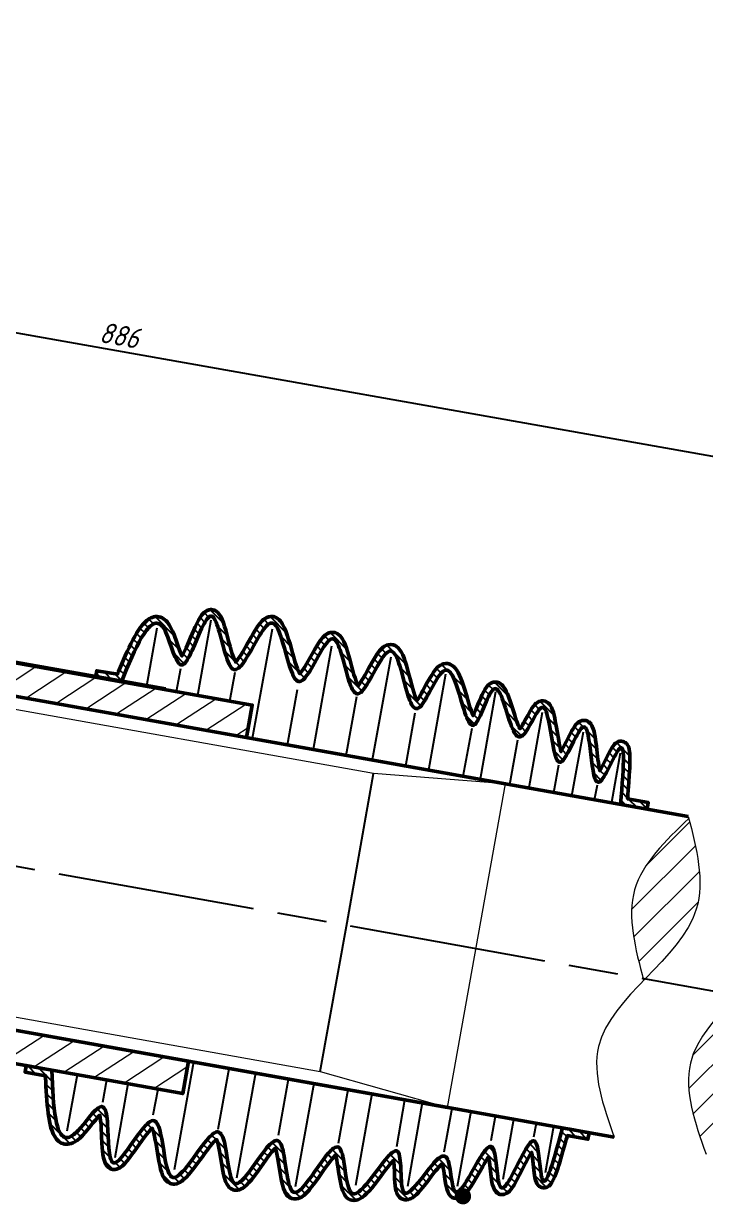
# Model space of a CAD drawing. Header units: millimetres. Extents: x 170 to 1359, y 181 to 1022.
# Drawn here: x 1053.7 to 1136.6, y 735.2 to 878.8 of the extents above; entities that cross this region are included whole.
import ezdxf

# ---------------------------------------------------------------- set-up
doc = ezdxf.new("R2010")
doc.units = ezdxf.units.MM
doc.linetypes.add('ACAD_ISO08W100', pattern=[36, 24, -3, 6, -3])
doc.layers.get('Defpoints').update_dxf_attribs({"lineweight": 35})
for name, color, linetype, lineweight in [('中心线', 1, 'ACAD_ISO08W100', 35), ('剖面线', 6, 'Continuous', 35), ('尺寸', 4, 'Continuous', 25), ('粗实线', 7, 'Continuous', 50), ('细实线', 7, 'Continuous', 20)]:
    doc.layers.add(name, color=color, linetype=linetype, lineweight=lineweight)
doc.layers.add('尺寸标注', color=4, linetype='Continuous')
doc.styles.get("Standard").update_dxf_attribs({"font": 'arial.ttf'})
doc.styles.add('工程字-35', font='gbeitc.shx', dxfattribs={"height": 3.5, "bigfont": 'gbcbig.shx'})
doc.dimstyles.new('ISO-25', dxfattribs={"dimtxt": 2.5, "dimasz": 2.5, "dimexe": 1.25, "dimexo": 0.625, "dimtad": 1, "dimtxsty": 'Standard', "dimcen": 2.5, "dimadec": 0, "dimazin": 0, "dimtfac": 1, "dimtmove": 0, "dimatfit": 3, "dimfxl": 1, "dimarcsym": 0})
pattern_1 = [(33.14541, (-1534.2808, 708.34), (-1.388785, 2.1267054), [])]

# ---------------------------------------------------------------- blocks, each defined once
blk = doc.blocks.new('*D15')
at = {"layer": 'Defpoints', "color": 0, "transparency": 16777216}
for p in [(1215.96, 812.25), (902.89, 803.11), (1204.83, 749.53)]:
    blk.add_point(p, dxfattribs=at)
at = {"layer": '尺寸', "color": 0, "lineweight": -2, "transparency": 16777216}
for p, q in [((903, 803.72), (914.24, 867.06)), ((916.48, 865.39), (1213.5, 812.68)), ((1204.94, 750.15), (1216.18, 813.48))]:
    blk.add_line(p, q, dxfattribs=at)
at = {"layer": '尺寸', "color": 0, "transparency": 16777216}
for points in [[(916.56, 865.8), (916.41, 864.98), (914.02, 865.82)], [(1213.57, 813.09), (1213.43, 812.27), (1215.96, 812.25)]]:
    blk.add_solid(points, dxfattribs=at)
at = {"layer": '尺寸', "color": 0, "lineweight": 20, "transparency": 16777216, "insert": (1065.32, 840.88), "char_height": 2.5, "attachment_point": 5, "rotation": 349.9377}
blk.add_mtext('{\\Fgbeitc,gbcbig|c134;886}', dxfattribs=at)
blk = doc.blocks.new('*D20')
at = {"layer": 'Defpoints', "color": 0, "transparency": 16777216}
for p in [(1244.78, 973.48), (280.07, 859.57), (1244.78, 748.52)]:
    blk.add_point(p, dxfattribs=at)
at = {"layer": '尺寸标注', "color": 0, "lineweight": -2, "transparency": 16777216}
for p, q in [((280.07, 860.19), (280.07, 974.73)), ((1244.78, 749.15), (1244.78, 974.73)), ((282.57, 973.48), (1242.28, 973.48))]:
    blk.add_line(p, q, dxfattribs=at)
at = {"layer": '尺寸标注', "color": 0, "transparency": 16777216}
for points in [[(282.57, 973.9), (282.57, 973.06), (280.07, 973.48)], [(1242.28, 973.9), (1242.28, 973.06), (1244.78, 973.48)]]:
    blk.add_solid(points, dxfattribs=at)
at = {"layer": '尺寸标注', "color": 0, "lineweight": 20, "transparency": 16777216, "insert": (762.42, 975.86), "char_height": 3.5, "attachment_point": 5, "style": '工程字-35'}
blk.add_mtext('2105', dxfattribs=at)

msp = doc.modelspace()

# ---------------------------------------------------------------- hatches: boundary and pattern name
at = {"layer": '剖面线', "lineweight": 20}
h = msp.add_hatch(dxfattribs=at)
h.set_pattern_fill('ANSI31', color=256, scale=0.8, angle=-11.85459)
h.set_pattern_definition(pattern_1)
h.paths.add_polyline_path([(1062.425, 799.291), (1062.424, 799.286), (1064.794, 798.862), (1081.469, 795.881), (1080.767, 791.949), (1036.108, 799.944), (1036.107, 799.945), (1039.159, 799.398), (1039.16, 799.396), (1036.109, 799.942), (1036.108, 799.944), (1039.159, 799.398), (1039.159, 799.398), (1035.574, 800.041), (1009.892, 804.638), (1001.793, 804.459), (990.198, 806.538), (990.324, 806.768), (991.099, 807.969), (991.541, 808.568), (992, 809.161), (992.979, 810.361), (994.005, 811.541)])
h = msp.add_hatch(dxfattribs=at)
h.set_pattern_fill('ANSI31', color=256, scale=0.8)
h.set_pattern_definition([(45, (-166.4656, 281.594), (-1.796051, 1.796051), [])])
edge = h.paths.add_edge_path()
edge.add_spline(control_points=[(1129.211, 762.562), (1131.813, 765.25), (1137.364, 770.79), (1135.532, 778.256), (1134.548, 782.112)], knot_values=[0.2328553, 0.2328553, 0.2328553, 0.2328553, 10.6725688, 21.7601619, 21.7601619, 21.7601619, 21.7601619], degree=3, periodic=0)
edge.add_spline(control_points=[(1134.548, 782.112), (1131.721, 779.396), (1126.068, 773.966), (1128.006, 766.393), (1129.006, 762.598)], knot_values=[0, 0, 0, 0, 10.8945869, 21.7887245, 21.7887245, 21.7887245, 21.7887245], degree=3, periodic=0)
edge.add_line((1129.006, 762.598), (1129.211, 762.562))
edge = h.paths.add_edge_path()
edge.add_spline(control_points=[(1140.412, 760.551), (1137.895, 757.95), (1132.749, 752.465), (1135.29, 745.15), (1136.631, 741.302)], knot_values=[21.744142, 21.744142, 21.744142, 21.744142, 31.8438834, 43.0405248, 43.0405248, 43.0405248, 43.0405248], degree=3, periodic=0)
edge.add_line((1136.631, 741.302), (1136.667, 741.296))
edge.add_spline(control_points=[(1136.667, 741.296), (1139.489, 744.434), (1144.664, 750.202), (1141.884, 757.286), (1140.592, 760.519)], knot_values=[0.1512784, 0.1512784, 0.1512784, 0.1512784, 11.7012066, 21.3765073, 21.3765073, 21.3765073, 21.3765073], degree=3, periodic=0)
edge.add_line((1140.592, 760.519), (1140.412, 760.551))
h = msp.add_hatch(dxfattribs=at)
h.set_pattern_fill('ANSI31', color=256, scale=0.8, angle=-11.85459)
h.set_pattern_definition(pattern_1)
h.paths.add_polyline_path([(1053.975, 752.041), (1053.976, 752.046), (1056.346, 751.622), (1073.021, 748.639), (1073.726, 752.571), (1029.063, 760.549), (1029.062, 760.548), (1032.114, 760.004), (1032.116, 760.005), (1029.064, 760.55), (1029.063, 760.549), (1032.114, 760.004), (1032.114, 760.004), (1028.528, 760.643), (1002.845, 765.232), (995.31, 768.206), (983.713, 770.274), (983.751, 770.015), (984.062, 768.62), (984.27, 767.905), (984.495, 767.19), (984.997, 765.724), (985.55, 764.262)])

# ---------------------------------------------------------------- linework, layer by layer
at = {"layer": '中心线', "lineweight": 25}
msp.add_lwpolyline([(1223.353, 745.663), (937.598, 796.957)], dxfattribs=at)
at = {"layer": '剖面线', "lineweight": 25}
for points in [[(1076.323, 807.514), (1077.958, 805.872)], [(1068.284, 805.858), (1068.858, 805.299)], [(1068.878, 806.363), (1069.451, 805.769)], [(1069.663, 806.657), (1072.011, 804.281)], [(1074.751, 805.862), (1075.342, 805.268)], [(1075.118, 806.558), (1075.71, 805.964)], [(1075.608, 807.15), (1076.164, 806.591)], [(1082.892, 806.332), (1083.449, 805.755)], [(1083.625, 806.661), (1085.642, 804.635)], [(1067.392, 804.605), (1067.966, 804.029)], [(1067.812, 805.267), (1068.386, 804.69)], [(1074.4, 805.13), (1075.009, 804.519)], [(1077.243, 805.507), (1078.425, 804.337)], [(1081.493, 804.487), (1082.067, 803.893)], [(1081.896, 805.149), (1082.487, 804.572)], [(1082.35, 805.775), (1082.924, 805.216)], [(1090.924, 804.728), (1092.976, 802.666)], [(1066.622, 803.213), (1067.231, 802.619)], [(1066.99, 803.926), (1067.581, 803.332)], [(1071.295, 803.934), (1072.6, 802.607)], [(1073.752, 803.615), (1074.361, 803.004)], [(1074.068, 804.364), (1074.694, 803.753)], [(1077.675, 803.99), (1078.823, 802.854)], [(1080.706, 803.112), (1081.297, 802.518)], [(1081.091, 803.791), (1081.682, 803.214)], [(1084.927, 804.27), (1086.127, 803.065)], [(1089.317, 803.11), (1089.891, 802.516)], [(1089.737, 803.754), (1090.311, 803.178)], [(1090.243, 804.328), (1090.8, 803.769)], [(1097.823, 803.196), (1100.189, 800.82)], [(1065.939, 801.732), (1066.548, 801.138)], [(1066.272, 802.481), (1066.881, 801.87)], [(1071.884, 802.26), (1073.206, 800.932)], [(1073.069, 802.135), (1073.66, 801.541)], [(1073.419, 802.866), (1074.028, 802.255)], [(1078.09, 802.507), (1079.412, 801.18)], [(1079.901, 801.754), (1080.475, 801.177)], [(1080.321, 802.415), (1080.895, 801.839)], [(1085.394, 802.718), (1086.559, 801.547)], [(1088.53, 801.735), (1089.121, 801.141)], [(1088.915, 802.431), (1089.506, 801.837)], [(1092.244, 802.319), (1093.409, 801.149)], [(1096.706, 802.17), (1097.28, 801.594)], [(1097.178, 802.762), (1097.752, 802.185)], [(1057.987, 800.094), (1057.98, 800.088)], [(1065.291, 800.235), (1065.917, 799.623)], [(1065.624, 800.984), (1066.232, 800.372)], [(1078.696, 800.815), (1079.288, 800.221)], [(1085.827, 801.2), (1087.166, 799.873)], [(1087.742, 800.377), (1088.316, 799.783)], [(1088.145, 801.038), (1088.718, 800.462)], [(1092.659, 800.819), (1093.807, 799.666)], [(1095.498, 800.133), (1096.09, 799.539)], [(1095.883, 800.83), (1096.475, 800.236)], [(1096.268, 801.509), (1096.86, 800.932)], [(1099.456, 800.473), (1100.604, 799.32)], [(1103.883, 800.359), (1104.44, 799.782)], [(1104.477, 800.828), (1105.155, 800.147)], [(1105.505, 800.878), (1106.462, 799.917)], [(1061.036, 799.547), (1061.031, 799.542)], [(1062.501, 799.788), (1063.127, 799.159)], [(1063.46, 799.925), (1064.434, 798.929)], [(1064.085, 799), (1064.083, 798.997)], [(1064.767, 799.696), (1065.601, 798.857)], [(1086.45, 799.508), (1087.181, 798.775)], [(1087.288, 799.75), (1087.844, 799.174)], [(1093.074, 799.337), (1094.813, 797.59)], [(1094.711, 798.775), (1095.285, 798.181)], [(1095.113, 799.437), (1095.687, 798.86)], [(1099.871, 798.991), (1101.002, 797.838)], [(1102.991, 799.088), (1103.583, 798.494)], [(1103.411, 799.75), (1103.985, 799.173)], [(1105.747, 799.553), (1107.19, 798.103)], [(1110.904, 798.687), (1112.609, 796.993)], [(1067.134, 798.453), (1067.134, 798.452)], [(1100.269, 797.508), (1101.973, 795.796)], [(1102.221, 797.696), (1102.813, 797.102)], [(1102.606, 798.392), (1103.198, 797.798)], [(1106.475, 797.756), (1107.675, 796.55)], [(1109.717, 797.731), (1110.308, 797.137)], [(1110.171, 798.358), (1110.745, 797.781)], [(1054.516, 796.638), (1054.51, 796.633)], [(1101.836, 796.999), (1102.428, 796.423)], [(1106.942, 796.203), (1108.177, 794.946)], [(1109.034, 796.269), (1109.643, 795.657)], [(1109.349, 797.017), (1109.958, 796.406)], [(1111.893, 796.628), (1113.146, 795.37)], [(1115.814, 795.94), (1116.37, 795.363)], [(1116.442, 796.374), (1118.181, 794.627)], [(1107.461, 794.599), (1108.522, 793.533)], [(1108.368, 794.754), (1108.959, 794.16)], [(1108.718, 795.502), (1109.31, 794.891)], [(1112.413, 795.023), (1113.682, 793.748)], [(1114.957, 794.617), (1115.548, 794.023)], [(1115.359, 795.313), (1115.933, 794.719)], [(1072.824, 793.368), (1072.823, 793.368)], [(1112.967, 793.384), (1114.236, 792.108)], [(1114.169, 793.259), (1114.743, 792.665)], [(1114.572, 793.921), (1115.163, 793.344)], [(1117.431, 794.298), (1118.457, 793.284)], [(1117.69, 792.955), (1118.664, 791.977)], [(1120.636, 793.245), (1121.21, 792.668)], [(1121.143, 793.819), (1121.717, 793.242)], [(1121.997, 794.026), (1122.885, 793.153)], [(1078.941, 792.276), (1078.939, 792.274)], [(1117.913, 791.665), (1118.922, 790.651)], [(1119.849, 791.869), (1120.457, 791.276)], [(1120.234, 792.583), (1120.808, 791.989)], [(1122.152, 792.788), (1123.195, 791.74)], [(1118.172, 790.322), (1119.268, 789.204)], [(1119.131, 790.442), (1119.705, 789.848)], [(1119.499, 791.156), (1120.09, 790.544)], [(1122.445, 791.428), (1123.367, 790.502)], [(1122.599, 790.19), (1123.521, 789.282)], [(1124.847, 790.081), (1125.439, 789.487)], [(1125.25, 790.777), (1125.824, 790.183)], [(1125.757, 791.334), (1127.392, 789.691)], [(1122.753, 788.97), (1123.692, 788.009)], [(1124.13, 788.653), (1124.721, 788.059)], [(1124.497, 789.367), (1125.089, 788.773)], [(1126.589, 789.414), (1127.389, 788.628)], [(1122.942, 787.679), (1123.881, 786.736)], [(1123.745, 787.956), (1124.336, 787.362)], [(1126.515, 787.34), (1127.263, 786.589)], [(1126.569, 788.351), (1127.335, 787.6)], [(1126.443, 786.329), (1127.191, 785.578)], [(1126.282, 784.343), (1126.89, 783.714)], [(1126.371, 785.336), (1127.101, 784.585)], [(1127.223, 784.462), (1128.215, 783.484)], [(1128.53, 784.233), (1129.469, 783.29)], [(1056.546, 755.648), (1056.539, 755.641)], [(1059.596, 755.101), (1059.591, 755.096)], [(1062.645, 754.554), (1062.642, 754.551)], [(1065.694, 754.007), (1065.693, 754.006)], [(1054.168, 752.01), (1055.159, 751.015)], [(1055.475, 751.781), (1057.162, 750.086)], [(1056.138, 751.659), (1056.137, 751.657)], [(1056.781, 751.534), (1057.112, 751.202)], [(1059.186, 751.11), (1059.186, 751.11)], [(1062.237, 750.565), (1062.235, 750.563)], [(1056.377, 749.792), (1057.212, 748.953)], [(1056.426, 748.659), (1057.296, 747.785)], [(1056.511, 747.491), (1057.415, 746.6)], [(1056.648, 746.287), (1057.622, 745.309)], [(1061.562, 745.667), (1062.119, 745.09)], [(1062.051, 746.241), (1062.625, 745.682)], [(1062.593, 746.78), (1063.81, 745.557)], [(1056.872, 744.98), (1059.306, 742.534)], [(1060.583, 744.483), (1061.14, 743.924)], [(1061.073, 745.075), (1061.647, 744.498)], [(1063.043, 745.262), (1063.912, 744.389)], [(1063.11, 744.094), (1063.962, 743.256)], [(1068.183, 744.414), (1068.757, 743.838)], [(1068.707, 744.971), (1069.264, 744.394)], [(1069.333, 744.325), (1070.446, 743.207)], [(1069.405, 745.353), (1070.066, 744.689)], [(1119.866, 744.335), (1120.857, 743.357)], [(1121.173, 744.106), (1122.164, 743.11)], [(1059.465, 743.457), (1060.039, 742.863)], [(1060.059, 743.927), (1060.633, 743.368)], [(1063.177, 742.961), (1064.029, 742.105)], [(1067.256, 743.179), (1067.83, 742.602)], [(1067.711, 743.805), (1068.285, 743.229)], [(1069.696, 742.894), (1070.67, 741.916)], [(1075.989, 743.037), (1076.563, 742.478)], [(1076.531, 743.594), (1077.087, 743.035)], [(1077.174, 742.948), (1078.252, 741.847)], [(1077.211, 743.976), (1077.89, 743.295)], [(1083.885, 742.689), (1085.293, 741.274)], [(1118.852, 743.187), (1119.513, 742.54)], [(1119.081, 744.04), (1119.742, 743.394)], [(1063.244, 741.811), (1064.201, 740.85)], [(1065.91, 741.299), (1066.467, 740.723)], [(1066.365, 741.926), (1066.939, 741.349)], [(1066.819, 742.552), (1067.376, 741.976)], [(1069.902, 741.604), (1070.876, 740.626)], [(1074.591, 741.21), (1075.165, 740.634)], [(1075.045, 741.837), (1075.619, 741.26)], [(1075.517, 742.446), (1076.091, 741.869)], [(1077.502, 741.535), (1078.459, 740.557)], [(1082.854, 741.558), (1083.428, 740.982)], [(1083.326, 742.15), (1083.9, 741.591)], [(1090.645, 741.297), (1091.201, 740.72)], [(1091.169, 741.836), (1092.595, 740.421)], [(1098.227, 741.245), (1099.497, 739.953)], [(1098.873, 741.662), (1099.343, 741.208)], [(1109.697, 741.603), (1111.124, 740.154)], [(1110.222, 742.143), (1110.917, 741.444)], [(1114.351, 741.227), (1114.942, 740.633)], [(1114.753, 741.923), (1115.327, 741.33)], [(1115.19, 742.55), (1116.251, 741.484)], [(1118.378, 741.515), (1119.021, 740.868)], [(1118.624, 742.351), (1119.267, 741.704)], [(1063.468, 740.503), (1064.564, 739.402)], [(1064.827, 740.221), (1065.418, 739.644)], [(1065.421, 740.708), (1065.977, 740.149)], [(1070.126, 740.296), (1071.239, 739.178)], [(1073.681, 739.975), (1074.255, 739.398)], [(1074.136, 740.584), (1074.71, 740.007)], [(1077.709, 740.245), (1078.683, 739.266)], [(1081.944, 740.305), (1082.518, 739.729)], [(1082.399, 740.932), (1082.973, 740.373)], [(1084.526, 740.944), (1085.5, 739.983)], [(1089.718, 740.061), (1090.292, 739.485)], [(1090.173, 740.688), (1090.729, 740.111)], [(1091.827, 740.092), (1092.784, 739.148)], [(1097.231, 740.08), (1097.805, 739.503)], [(1097.703, 740.671), (1098.277, 740.112)], [(1103.559, 740.205), (1104.115, 739.646)], [(1104.1, 740.744), (1105.544, 739.294)], [(1104.903, 741.004), (1105.111, 740.794)], [(1108.858, 740.281), (1109.432, 739.704)], [(1109.26, 740.959), (1109.834, 740.366)], [(1110.356, 739.859), (1111.26, 738.933)], [(1113.616, 739.817), (1114.207, 739.223)], [(1113.983, 740.531), (1114.574, 739.937)], [(1115.484, 741.172), (1116.405, 740.246)], [(1115.638, 739.952), (1116.56, 739.026)], [(1117.886, 739.86), (1118.512, 739.213)], [(1118.132, 740.678), (1118.776, 740.032)], [(1070.524, 738.831), (1071.689, 737.643)], [(1071.987, 738.427), (1072.613, 737.798)], [(1072.668, 738.826), (1073.242, 738.25)], [(1073.192, 739.383), (1073.766, 738.807)], [(1077.932, 738.937), (1079.915, 736.945)], [(1080.563, 738.46), (1081.137, 737.884)], [(1081.053, 739.052), (1081.609, 738.476)], [(1081.507, 739.679), (1082.081, 739.102)], [(1084.749, 739.654), (1085.706, 738.693)], [(1084.956, 738.364), (1086.051, 737.263)], [(1088.826, 738.808), (1089.4, 738.232)], [(1089.264, 739.435), (1089.838, 738.858)], [(1092.016, 738.836), (1093.008, 737.84)], [(1096.304, 738.844), (1096.878, 738.268)], [(1096.759, 739.471), (1097.333, 738.894)], [(1098.712, 739.658), (1099.564, 738.819)], [(1098.761, 738.525), (1099.631, 737.669)], [(1102.108, 738.413), (1102.682, 737.836)], [(1102.58, 739.022), (1103.154, 738.445)], [(1103.052, 739.631), (1103.626, 739.054)], [(1104.776, 738.965), (1105.733, 738.004)], [(1108.07, 738.905), (1108.644, 738.329)], [(1108.455, 739.602), (1109.047, 739.008)], [(1110.493, 738.621), (1111.502, 737.625)], [(1112.88, 738.389), (1113.472, 737.813)], [(1113.248, 739.103), (1113.839, 738.509)], [(1115.792, 738.714), (1117.253, 737.229)], [(1117.255, 738.31), (1117.847, 737.733)], [(1117.606, 739.058), (1118.214, 738.447)], [(1080.022, 737.921), (1080.596, 737.345)], [(1085.336, 736.916), (1086.397, 735.85)], [(1087.376, 737.016), (1087.95, 736.44)], [(1087.9, 737.573), (1088.456, 736.996)], [(1088.372, 738.182), (1088.946, 737.605)], [(1092.257, 737.511), (1094.084, 735.676)], [(1094.836, 737.069), (1095.41, 736.51)], [(1095.36, 737.643), (1095.917, 737.067)], [(1095.832, 738.235), (1096.406, 737.659)], [(1098.863, 737.357), (1100.464, 735.75)], [(1101.147, 737.23), (1101.703, 736.653)], [(1101.636, 737.804), (1102.21, 737.245)], [(1104.982, 737.692), (1106.722, 735.945)], [(1107.248, 737.565), (1107.822, 736.988)], [(1107.668, 738.226), (1108.242, 737.65)], [(1110.769, 737.278), (1111.69, 736.352)], [(1111.954, 737.171), (1112.528, 736.594)], [(1112.478, 737.728), (1113.052, 737.151)], [(1086.695, 736.617), (1087.321, 735.988)], [(1094.26, 736.583), (1094.834, 736.006)], [(1100.588, 736.708), (1101.162, 736.132)]]:
    msp.add_lwpolyline(points, dxfattribs=at)
at = {"layer": '尺寸', "lineweight": 25}
for points in [[(1076.442, 806.241), (1074.801, 797.076)], [(1069.869, 805.245), (1068.615, 798.188)], [(1083.883, 805.127), (1081.466, 791.832)], [(1091.112, 803.071), (1088.871, 790.509)], [(1098.308, 801.713), (1096.05, 789.22)], [(1072.275, 797.535), (1072.786, 800.34)], [(1079.447, 801.145), (1080.003, 800.586)], [(1078.739, 796.388), (1079.392, 799.907)], [(1104.962, 799.659), (1102.915, 788.002)], [(1085.752, 791.056), (1086.969, 797.799)], [(1111.058, 797.502), (1109.17, 786.873)], [(1092.896, 789.785), (1094.184, 796.946)], [(1100.127, 788.497), (1101.274, 794.961)], [(1116.735, 794.979), (1115.094, 785.814)], [(1107.131, 787.243), (1108.19, 793.098)], [(1112.794, 786.237), (1113.765, 791.674)], [(1120.339, 784.879), (1121.733, 792.65)], [(1126.207, 790.043), (1125.13, 784.031)], [(1126.837, 791.331), (1127.081, 791.087)], [(1118.126, 785.284), (1118.743, 788.647)], [(1089.743, 751.339), (1092.99, 769.46), (1096.22, 787.564)], [(1123.092, 784.384), (1123.427, 786.197)], [(1053.835, 751.262), (1053.852, 751.261)], [(1074.319, 752.471), (1071.954, 739.351)], [(1077.334, 744.29), (1078.675, 751.695)], [(1060.162, 750.934), (1058.926, 744.086)], [(1063.292, 747.58), (1063.786, 750.298)], [(1066.347, 749.839), (1064.741, 740.814)], [(1081.846, 751.13), (1079.57, 738.358)], [(1084.654, 743.594), (1085.871, 750.406)], [(1088.955, 749.859), (1086.696, 737.296)], [(1069.424, 746.05), (1070.006, 749.186)], [(1091.972, 742.619), (1093.12, 749.118)], [(1095.995, 748.606), (1094.035, 737.455)], [(1099.031, 742.22), (1100.037, 747.882)], [(1102.145, 747.512), (1100.328, 737.319)], [(1104.817, 741.562), (1105.77, 746.859)], [(1108.035, 746.453), (1106.394, 737.323)], [(1110.502, 742.944), (1111.049, 745.906)], [(1111.974, 738.234), (1113.279, 745.518)], [(1115.715, 743.386), (1116.015, 745.023)], [(1118.106, 744.653), (1117.1, 738.99)], [(1057.617, 743.13), (1057.947, 742.816)], [(1092.023, 742.061), (1092.128, 741.956)], [(1106.776, 736.956), (1107.35, 736.397)]]:
    msp.add_lwpolyline(points, dxfattribs=at)
at = {"layer": '尺寸', "lineweight": 0, "transparency": 33554559}
for points in [[(1106.585, 737.026), (1106.375, 736.87), (1107.088, 736.153)], [(1107.088, 736.153), (1106.829, 737.13), (1106.585, 737.026)], [(1107.09, 737.147), (1107.088, 736.153), (1106.829, 737.13)], [(1107.352, 737.111), (1107.09, 737.147), (1107.088, 736.153)], [(1107.088, 736.153), (1107.596, 737.006), (1107.352, 737.111)], [(1107.804, 736.849), (1107.088, 736.153), (1107.596, 737.006)], [(1106.113, 736.417), (1106.077, 736.173), (1107.088, 736.153)], [(1106.077, 736.173), (1107.088, 736.153), (1106.112, 735.911)], [(1107.088, 736.153), (1106.112, 735.911), (1106.216, 735.667)], [(1107.088, 736.153), (1106.218, 736.661), (1106.113, 736.417)], [(1106.216, 735.667), (1106.372, 735.458), (1107.088, 736.153)], [(1106.375, 736.87), (1107.088, 736.153), (1106.218, 736.661)], [(1106.372, 735.458), (1107.088, 736.153), (1106.563, 735.3)], [(1107.088, 736.153), (1106.563, 735.3), (1106.807, 735.195)], [(1106.807, 735.195), (1107.069, 735.16), (1107.088, 736.153)], [(1107.069, 735.16), (1107.088, 736.153), (1107.33, 735.177)], [(1107.961, 736.639), (1107.804, 736.849), (1107.088, 736.153)], [(1107.088, 736.153), (1108.047, 736.395), (1107.961, 736.639)], [(1108.082, 736.134), (1107.088, 736.153), (1108.047, 736.395)], [(1107.088, 736.153), (1107.33, 735.177), (1107.574, 735.281)], [(1107.574, 735.281), (1107.784, 735.437), (1107.088, 736.153)], [(1107.784, 735.437), (1107.088, 736.153), (1107.941, 735.646)], [(1107.088, 736.153), (1107.941, 735.646), (1108.046, 735.89)], [(1108.046, 735.89), (1108.082, 736.134), (1107.088, 736.153)]]:
    msp.add_solid(points, dxfattribs=at)
at = {"layer": '粗实线', "lineweight": 50}
for points in [[(1070.927, 797.883), (983.829, 813.334)], [(1081.457, 795.894), (1080.751, 791.952), (1081.457, 795.894), (983.829, 813.334)], [(1129.469, 783.255), (1129.61, 784.039), (1127.101, 784.498), (1127.119, 784.759), (1127.137, 785.02), (1127.173, 785.508), (1127.262, 786.484), (1127.317, 787.391), (1127.353, 787.826), (1127.371, 788.245), (1127.389, 788.646), (1127.39, 789.012), (1127.391, 789.36), (1127.392, 789.691), (1127.375, 789.988), (1127.358, 790.249), (1127.306, 790.511), (1127.237, 790.772), (1127.185, 790.912), (1127.098, 791.052), (1126.977, 791.209), (1126.907, 791.279), (1126.803, 791.366), (1126.663, 791.436), (1126.524, 791.471), (1126.385, 791.506), (1126.245, 791.507), (1126.106, 791.49), (1125.984, 791.455), (1125.792, 791.351), (1125.652, 791.247), (1125.53, 791.142), (1125.355, 790.916), (1125.18, 790.69), (1125.04, 790.411), (1124.882, 790.133), (1124.707, 789.819), (1124.375, 789.158), (1124.042, 788.496), (1123.885, 788.183), (1123.727, 787.904), (1123.658, 788.218), (1123.606, 788.549), (1123.555, 788.915), (1123.504, 789.299), (1123.315, 790.903), (1123.213, 791.688), (1123.161, 792.036), (1123.092, 792.385), (1123.023, 792.699), (1122.936, 792.996), (1122.815, 793.292), (1122.746, 793.432), (1122.659, 793.572), (1122.555, 793.711), (1122.381, 793.851), (1122.294, 793.921), (1122.172, 793.974), (1122.032, 794.026), (1121.893, 794.044), (1121.736, 794.044), (1121.597, 794.027), (1121.474, 793.992), (1121.37, 793.958), (1121.195, 793.854), (1121.056, 793.749), (1120.829, 793.523), (1120.654, 793.28), (1120.479, 793.001), (1120.304, 792.723), (1119.971, 792.096), (1119.639, 791.434), (1119.323, 790.807), (1119.166, 790.511), (1119.008, 790.233), (1118.939, 790.529), (1118.87, 790.861), (1118.801, 791.209), (1118.733, 791.593), (1118.475, 793.18), (1118.319, 793.947), (1118.25, 794.313), (1118.164, 794.662), (1118.078, 794.994), (1117.974, 795.29), (1117.87, 795.587), (1117.714, 795.866), (1117.609, 796.006), (1117.47, 796.128), (1117.296, 796.268), (1117.087, 796.373), (1116.826, 796.426), (1116.686, 796.426), (1116.547, 796.391), (1116.32, 796.322), (1116.146, 796.218), (1115.988, 796.114), (1115.866, 795.992), (1115.674, 795.766), (1115.482, 795.505), (1115.307, 795.226), (1114.974, 794.634), (1114.624, 794.025), (1114.467, 793.729), (1114.309, 793.451), (1114.152, 793.207), (1114.012, 793.015), (1113.908, 793.225), (1113.786, 793.469), (1113.682, 793.766), (1113.561, 794.08), (1113.336, 794.777), (1113.094, 795.51), (1112.869, 796.243), (1112.626, 796.94), (1112.487, 797.272), (1112.349, 797.569), (1112.21, 797.848), (1112.036, 798.127), (1111.932, 798.249), (1111.81, 798.372), (1111.653, 798.494), (1111.479, 798.599), (1111.253, 798.669), (1111.009, 798.705), (1110.765, 798.67), (1110.538, 798.601), (1110.346, 798.479), (1110.171, 798.358), (1110.049, 798.219), (1109.944, 798.079), (1109.752, 797.783), (1109.577, 797.47), (1109.402, 797.122), (1109.244, 796.756), (1108.911, 795.99), (1108.596, 795.259), (1108.456, 794.928), (1108.315, 794.632), (1108.194, 794.928), (1108.073, 795.277), (1107.934, 795.661), (1107.813, 796.08), (1107.554, 796.969), (1107.277, 797.859), (1106.982, 798.731), (1106.826, 799.132), (1106.67, 799.516), (1106.497, 799.882), (1106.288, 800.197), (1106.045, 800.511), (1105.888, 800.651), (1105.714, 800.773), (1105.505, 800.878), (1105.262, 800.948), (1105, 800.966), (1104.739, 800.932), (1104.529, 800.845), (1104.337, 800.741), (1104.163, 800.62), (1104.006, 800.498), (1103.743, 800.22), (1103.516, 799.906), (1103.289, 799.558), (1103.061, 799.193), (1102.624, 798.444), (1102.221, 797.678), (1102.029, 797.312), (1101.836, 796.999), (1101.661, 796.703), (1101.487, 796.477), (1101.435, 796.599), (1101.365, 796.739), (1101.244, 797.07), (1101.123, 797.454), (1101.002, 797.873), (1100.863, 798.326), (1100.742, 798.814), (1100.483, 799.774), (1100.224, 800.733), (1100.068, 801.186), (1099.929, 801.605), (1099.756, 802.006), (1099.565, 802.373), (1099.339, 802.705), (1099.2, 802.862), (1099.026, 803.019), (1098.834, 803.141), (1098.591, 803.247), (1098.312, 803.282), (1098.033, 803.248), (1097.771, 803.179), (1097.562, 803.057), (1097.37, 802.936), (1097.213, 802.796), (1096.933, 802.483), (1096.671, 802.118), (1096.408, 801.735), (1096.163, 801.317), (1095.656, 800.447), (1095.183, 799.576), (1094.938, 799.158), (1094.728, 798.793), (1094.519, 798.479), (1094.414, 798.358), (1094.326, 798.236), (1094.274, 798.358), (1094.205, 798.498), (1094.084, 798.812), (1093.962, 799.195), (1093.824, 799.597), (1093.703, 800.05), (1093.582, 800.521), (1093.322, 801.48), (1093.046, 802.405), (1092.907, 802.841), (1092.769, 803.259), (1092.595, 803.643), (1092.404, 803.992), (1092.283, 804.167), (1092.143, 804.324), (1091.987, 804.464), (1091.778, 804.604), (1091.534, 804.709), (1091.395, 804.744), (1091.255, 804.744), (1091.116, 804.745), (1090.959, 804.728), (1090.715, 804.641), (1090.505, 804.537), (1090.331, 804.415), (1090.034, 804.12), (1089.772, 803.789), (1089.527, 803.441), (1089.282, 803.041), (1089.037, 802.64), (1088.547, 801.77), (1088.075, 800.934), (1087.847, 800.551), (1087.62, 800.203), (1087.427, 799.924), (1087.323, 799.803), (1087.253, 799.716), (1087.183, 799.838), (1087.114, 799.977), (1087.027, 800.152), (1086.958, 800.326), (1086.819, 800.745), (1086.663, 801.216), (1086.508, 801.739), (1086.352, 802.263), (1086.058, 803.344), (1085.885, 803.885), (1085.729, 804.391), (1085.556, 804.879), (1085.365, 805.333), (1085.157, 805.734), (1085.035, 805.926), (1084.914, 806.118), (1084.74, 806.275), (1084.548, 806.45), (1084.322, 806.573), (1084.183, 806.625), (1084.043, 806.66), (1083.886, 806.678), (1083.747, 806.678), (1083.468, 806.627), (1083.224, 806.54), (1083.032, 806.419), (1082.84, 806.297), (1082.682, 806.14), (1082.385, 805.827), (1082.106, 805.462), (1081.843, 805.062), (1081.581, 804.626), (1081.318, 804.174), (1080.794, 803.251), (1080.549, 802.816), (1080.304, 802.381), (1080.059, 801.98), (1079.831, 801.632), (1079.726, 801.475), (1079.621, 801.354), (1079.517, 801.232), (1079.429, 801.145), (1079.377, 801.25), (1079.308, 801.389), (1079.169, 801.721), (1079.03, 802.122), (1078.909, 802.558), (1078.771, 803.029), (1078.633, 803.517), (1078.373, 804.511), (1078.235, 805), (1078.097, 805.471), (1077.958, 805.907), (1077.802, 806.308), (1077.629, 806.674), (1077.524, 806.849), (1077.403, 807.006), (1077.264, 807.181), (1077.072, 807.338), (1076.95, 807.408), (1076.829, 807.461), (1076.672, 807.496), (1076.515, 807.514), (1076.375, 807.514), (1076.219, 807.497), (1075.974, 807.41), (1075.782, 807.289), (1075.608, 807.167), (1075.346, 806.871), (1075.136, 806.558), (1074.926, 806.21), (1074.733, 805.844), (1074.541, 805.426), (1074.348, 805.008), (1073.962, 804.12), (1073.594, 803.249), (1073.419, 802.849), (1073.244, 802.466), (1073.069, 802.135), (1072.912, 801.856), (1072.842, 802.014), (1072.773, 802.188), (1072.617, 802.589), (1072.444, 803.025), (1072.288, 803.496), (1071.959, 804.438), (1071.768, 804.875), (1071.577, 805.293), (1071.369, 805.677), (1071.125, 806.009), (1070.986, 806.149), (1070.83, 806.289), (1070.673, 806.411), (1070.499, 806.498), (1070.307, 806.586), (1070.098, 806.639), (1069.889, 806.657), (1069.68, 806.657), (1069.488, 806.623), (1069.296, 806.571), (1069.122, 806.502), (1068.965, 806.415), (1068.651, 806.206), (1068.389, 805.945), (1068.126, 805.667), (1067.882, 805.371), (1067.637, 805.023), (1067.41, 804.658), (1067.182, 804.257), (1066.937, 803.822), (1066.71, 803.369), (1066.482, 802.899), (1066.237, 802.412), (1066.009, 801.889), (1065.553, 800.827), (1065.308, 800.27), (1065.203, 799.991), (1065.133, 799.817), (1065.063, 799.643), (1062.554, 800.084), (1062.412, 799.3)], [(1126.228, 783.837), (1126.317, 784.726), (1126.389, 785.597), (1126.461, 786.451), (1126.515, 787.253), (1126.551, 788.002), (1126.569, 788.351), (1126.587, 788.682), (1126.588, 788.979), (1126.606, 789.275), (1126.589, 789.536), (1126.59, 789.78), (1126.573, 790.007), (1126.556, 790.199), (1126.521, 790.356), (1126.487, 790.495), (1126.452, 790.6), (1126.4, 790.67), (1126.33, 790.705), (1126.261, 790.705), (1126.191, 790.653), (1126.104, 790.583), (1125.999, 790.461), (1125.894, 790.305), (1125.789, 790.113), (1125.666, 789.904), (1125.526, 789.661), (1125.404, 789.399), (1125.124, 788.842), (1124.826, 788.268), (1124.528, 787.711), (1124.388, 787.449), (1124.249, 787.223), (1124.109, 787.014), (1123.969, 786.823), (1123.846, 786.684), (1123.724, 786.579), (1123.602, 786.527), (1123.497, 786.528), (1123.393, 786.563), (1123.306, 786.65), (1123.219, 786.772), (1123.15, 786.947), (1123.08, 787.139), (1123.011, 787.383), (1122.96, 787.644), (1122.908, 787.923), (1122.805, 788.551), (1122.719, 789.231), (1122.633, 789.946), (1122.548, 790.643), (1122.462, 791.323), (1122.411, 791.637), (1122.359, 791.934), (1122.307, 792.213), (1122.255, 792.457), (1122.186, 792.684), (1122.134, 792.875), (1122.048, 793.033), (1121.978, 793.155), (1121.891, 793.225), (1121.804, 793.242), (1121.699, 793.225), (1121.595, 793.156), (1121.472, 793.051), (1121.35, 792.895), (1121.228, 792.703), (1121.105, 792.494), (1120.965, 792.251), (1120.825, 792.007), (1120.545, 791.45), (1119.967, 790.3), (1119.81, 790.039), (1119.67, 789.796), (1119.53, 789.569), (1119.407, 789.378), (1119.268, 789.204), (1119.145, 789.082), (1119.023, 788.995), (1118.918, 788.943), (1118.814, 788.961), (1118.709, 789.013), (1118.605, 789.101), (1118.518, 789.24), (1118.431, 789.415), (1118.362, 789.624), (1118.293, 789.851), (1118.224, 790.13), (1118.155, 790.409), (1118.086, 790.706), (1117.965, 791.368), (1117.724, 792.763), (1117.604, 793.443), (1117.483, 794.071), (1117.414, 794.368), (1117.345, 794.629), (1117.276, 794.873), (1117.206, 795.1), (1117.12, 795.275), (1117.033, 795.432), (1116.946, 795.536), (1116.859, 795.606), (1116.754, 795.624), (1116.632, 795.589), (1116.527, 795.52), (1116.405, 795.398), (1116.265, 795.242), (1116.143, 795.05), (1116.003, 794.824), (1115.863, 794.58), (1115.566, 794.075), (1115.268, 793.536), (1114.971, 793.013), (1114.813, 792.77), (1114.673, 792.561), (1114.516, 792.369), (1114.376, 792.23), (1114.236, 792.108), (1114.097, 792.039), (1113.957, 792.022), (1113.835, 792.04), (1113.696, 792.11), (1113.574, 792.232), (1113.453, 792.389), (1113.331, 792.564), (1113.227, 792.791), (1113.105, 793.035), (1113.001, 793.297), (1112.898, 793.593), (1112.672, 794.204), (1112.257, 795.512), (1112.066, 796.14), (1111.859, 796.716), (1111.755, 796.977), (1111.633, 797.222), (1111.529, 797.413), (1111.425, 797.588), (1111.32, 797.728), (1111.199, 797.833), (1111.077, 797.885), (1110.972, 797.903), (1110.85, 797.851), (1110.71, 797.764), (1110.588, 797.607), (1110.466, 797.416), (1110.326, 797.172), (1110.186, 796.911), (1110.046, 796.615), (1109.905, 796.284), (1109.345, 794.961), (1109.204, 794.647), (1109.064, 794.351), (1108.924, 794.09), (1108.784, 793.864), (1108.662, 793.672), (1108.522, 793.533), (1108.383, 793.464), (1108.261, 793.429), (1108.139, 793.482), (1108.017, 793.569), (1107.895, 793.709), (1107.791, 793.883), (1107.669, 794.11), (1107.548, 794.372), (1107.444, 794.651), (1107.323, 794.965), (1107.219, 795.314), (1107.098, 795.663), (1106.873, 796.413), (1106.648, 797.18), (1106.423, 797.93), (1106.302, 798.279), (1106.18, 798.611), (1106.041, 798.925), (1105.92, 799.221), (1105.799, 799.483), (1105.66, 799.71), (1105.521, 799.885), (1105.382, 800.024), (1105.225, 800.129), (1105.086, 800.164), (1104.929, 800.147), (1104.772, 800.078), (1104.597, 799.956), (1104.44, 799.782), (1104.265, 799.574), (1104.09, 799.33), (1103.915, 799.051), (1103.74, 798.773), (1103.373, 798.129), (1103.023, 797.485), (1102.673, 796.858), (1102.515, 796.562), (1102.34, 796.301), (1102.183, 796.057), (1102.026, 795.848), (1101.868, 795.692), (1101.729, 795.553), (1101.572, 795.483), (1101.45, 795.466), (1101.31, 795.484), (1101.188, 795.554), (1101.066, 795.659), (1100.945, 795.816), (1100.841, 795.99), (1100.736, 796.2), (1100.632, 796.444), (1100.528, 796.706), (1100.424, 796.985), (1100.338, 797.281), (1100.148, 797.944), (1099.785, 799.322), (1099.594, 800.02), (1099.404, 800.665), (1099.3, 800.962), (1099.214, 801.241), (1099.11, 801.52), (1098.988, 801.747), (1098.884, 801.956), (1098.78, 802.131), (1098.658, 802.288), (1098.536, 802.393), (1098.397, 802.463), (1098.275, 802.48), (1098.136, 802.463), (1097.979, 802.394), (1097.839, 802.272), (1097.682, 802.116), (1097.524, 801.924), (1097.35, 801.715), (1097.192, 801.454), (1097.017, 801.193), (1096.667, 800.601), (1095.967, 799.33), (1095.617, 798.739), (1095.442, 798.443), (1095.285, 798.181), (1095.11, 797.955), (1094.953, 797.746), (1094.796, 797.572), (1094.656, 797.433), (1094.499, 797.329), (1094.359, 797.277), (1094.22, 797.277), (1094.098, 797.313), (1093.976, 797.4), (1093.854, 797.505), (1093.75, 797.662), (1093.628, 797.836), (1093.524, 798.063), (1093.42, 798.29), (1093.333, 798.552), (1093.229, 798.831), (1093.039, 799.424), (1092.866, 800.069), (1092.503, 801.395), (1092.33, 802.04), (1092.14, 802.616), (1092.053, 802.878), (1091.949, 803.122), (1091.845, 803.331), (1091.741, 803.523), (1091.637, 803.68), (1091.532, 803.803), (1091.41, 803.89), (1091.289, 803.943), (1091.166, 803.943), (1091.027, 803.908), (1090.887, 803.839), (1090.748, 803.717), (1090.608, 803.561), (1090.451, 803.369), (1090.293, 803.16), (1090.136, 802.934), (1089.821, 802.394), (1089.488, 801.82), (1088.823, 800.619), (1088.491, 800.062), (1088.334, 799.818), (1088.159, 799.574), (1088.001, 799.365), (1087.844, 799.174), (1087.687, 799.017), (1087.53, 798.896), (1087.39, 798.809), (1087.233, 798.774), (1087.094, 798.775), (1086.954, 798.827), (1086.833, 798.932), (1086.693, 799.072), (1086.572, 799.264), (1086.45, 799.473), (1086.346, 799.735), (1086.225, 800.014), (1086.121, 800.311), (1086, 800.642), (1085.792, 801.34), (1085.584, 802.073), (1085.377, 802.823), (1085.152, 803.555), (1084.944, 804.235), (1084.823, 804.549), (1084.719, 804.829), (1084.598, 805.09), (1084.476, 805.317), (1084.354, 805.527), (1084.215, 805.684), (1084.094, 805.789), (1083.954, 805.859), (1083.815, 805.876), (1083.658, 805.859), (1083.518, 805.79), (1083.361, 805.686), (1083.204, 805.529), (1083.047, 805.355), (1082.872, 805.146), (1082.697, 804.92), (1082.54, 804.659), (1082.365, 804.381), (1082.015, 803.789), (1081.665, 803.162), (1081.315, 802.535), (1080.947, 801.926), (1080.615, 801.369), (1080.44, 801.108), (1080.265, 800.882), (1080.108, 800.69), (1079.933, 800.516), (1079.776, 800.377), (1079.619, 800.29), (1079.479, 800.221), (1079.323, 800.204), (1079.183, 800.256), (1079.044, 800.326), (1078.905, 800.466), (1078.783, 800.658), (1078.662, 800.885), (1078.54, 801.147), (1078.419, 801.443), (1078.315, 801.757), (1078.194, 802.106), (1078.09, 802.473), (1077.675, 803.99), (1077.467, 804.74), (1077.381, 805.089), (1077.277, 805.42), (1077.173, 805.717), (1077.069, 805.996), (1076.948, 806.223), (1076.844, 806.415), (1076.739, 806.572), (1076.618, 806.677), (1076.496, 806.712), (1076.374, 806.712), (1076.252, 806.66), (1076.129, 806.556), (1075.989, 806.399), (1075.867, 806.225), (1075.727, 805.999), (1075.587, 805.755), (1075.447, 805.494), (1075.307, 805.198), (1075.027, 804.554), (1074.746, 803.892), (1074.448, 803.195), (1074.168, 802.551), (1074.011, 802.238), (1073.871, 801.942), (1073.73, 801.68), (1073.59, 801.437), (1073.451, 801.228), (1073.328, 801.054), (1073.188, 800.915), (1073.049, 800.828), (1072.927, 800.776), (1072.805, 800.776), (1072.683, 800.829), (1072.561, 800.933), (1072.439, 801.073), (1072.318, 801.265), (1072.196, 801.492), (1072.092, 801.736), (1071.971, 801.998), (1071.867, 802.295), (1071.641, 802.905), (1071.416, 803.551), (1071.208, 804.161), (1071.087, 804.44), (1070.966, 804.719), (1070.862, 804.964), (1070.74, 805.173), (1070.618, 805.348), (1070.497, 805.505), (1070.375, 805.627), (1070.253, 805.732), (1070.114, 805.802), (1069.992, 805.837), (1069.853, 805.855), (1069.731, 805.855), (1069.591, 805.821), (1069.451, 805.769), (1069.312, 805.682), (1069.172, 805.595), (1069.032, 805.473), (1068.893, 805.334), (1068.753, 805.178), (1068.613, 805.004), (1068.316, 804.586), (1068.018, 804.116), (1067.721, 803.594), (1067.423, 803.002), (1067.108, 802.375), (1066.81, 801.713), (1066.495, 800.999), (1066.18, 800.268), (1065.549, 798.735)], [(1134.486, 782.355), (1033.497, 800.392), (1009.87, 804.61), (1033.497, 800.392), (1112.254, 786.326)], [(1125.476, 743.319), (1002.845, 765.232), (1028.041, 760.731), (1035.082, 800.109)], [(1073.021, 748.639), (1073.727, 752.577), (1073.021, 748.639), (973.413, 766.429)], [(1105.212, 746.947), (1026.472, 761.014)], [(1120.075, 744.3), (1122.427, 743.876), (1122.286, 743.092), (1119.777, 743.533), (1119.707, 743.272), (1119.636, 743.046), (1119.513, 742.558), (1119.25, 741.617), (1118.986, 740.729), (1118.863, 740.311), (1118.74, 739.928), (1118.618, 739.544), (1118.495, 739.196), (1118.372, 738.865), (1118.267, 738.569), (1118.144, 738.29), (1118.022, 738.047), (1117.899, 737.82), (1117.742, 737.594), (1117.654, 737.49), (1117.515, 737.385), (1117.358, 737.281), (1117.253, 737.229), (1117.113, 737.194), (1116.991, 737.177), (1116.834, 737.178), (1116.695, 737.213), (1116.556, 737.265), (1116.434, 737.318), (1116.329, 737.388), (1116.19, 737.545), (1116.086, 737.702), (1116.017, 737.842), (1115.913, 738.104), (1115.844, 738.4), (1115.792, 738.696), (1115.74, 739.01), (1115.706, 739.359), (1115.621, 740.091), (1115.535, 740.841), (1115.484, 741.19), (1115.432, 741.504), (1115.275, 741.243), (1115.1, 740.929), (1114.925, 740.616), (1114.75, 740.268), (1114.014, 738.822), (1113.647, 738.143), (1113.472, 737.813), (1113.297, 737.517), (1113.104, 737.256), (1112.929, 736.995), (1112.737, 736.768), (1112.615, 736.664), (1112.493, 736.56), (1112.318, 736.473), (1112.126, 736.386), (1112.004, 736.352), (1111.865, 736.352), (1111.725, 736.352), (1111.586, 736.37), (1111.447, 736.423), (1111.325, 736.493), (1111.22, 736.563), (1111.133, 736.65), (1110.994, 736.807), (1110.907, 736.947), (1110.786, 737.243), (1110.682, 737.54), (1110.613, 737.836), (1110.561, 738.168), (1110.476, 738.865), (1110.39, 739.597), (1110.305, 740.312), (1110.253, 740.644), (1110.202, 740.94), (1110.044, 740.696), (1109.852, 740.418), (1109.677, 740.104), (1109.484, 739.774), (1108.679, 738.381), (1108.277, 737.702), (1108.085, 737.389), (1107.892, 737.093), (1107.682, 736.814), (1107.49, 736.553), (1107.28, 736.327), (1107.036, 736.119), (1106.896, 736.032), (1106.722, 735.945), (1106.512, 735.893), (1106.268, 735.859), (1106.007, 735.912), (1105.885, 735.964), (1105.763, 736.017), (1105.572, 736.174), (1105.433, 736.331), (1105.346, 736.488), (1105.276, 736.628), (1105.155, 736.925), (1105.069, 737.221), (1105.017, 737.552), (1104.897, 738.232), (1104.793, 738.912), (1104.742, 739.244), (1104.673, 739.558), (1104.621, 739.837), (1104.552, 740.081), (1104.377, 739.924), (1104.185, 739.716), (1103.993, 739.489), (1103.766, 739.228), (1103.311, 738.654), (1102.839, 738.045), (1102.367, 737.436), (1101.895, 736.862), (1101.668, 736.601), (1101.424, 736.375), (1101.179, 736.149), (1100.935, 735.975), (1100.795, 735.888), (1100.638, 735.819), (1100.446, 735.75), (1100.237, 735.715), (1100.01, 735.716), (1099.766, 735.786), (1099.54, 735.891), (1099.366, 736.048), (1099.21, 736.223), (1099.105, 736.398), (1099.036, 736.572), (1098.984, 736.729), (1098.898, 737.078), (1098.846, 737.444), (1098.812, 737.828), (1098.778, 738.211), (1098.745, 739.048), (1098.712, 739.832), (1098.678, 740.198), (1098.644, 740.53), (1098.434, 740.286), (1098.19, 740.008), (1097.945, 739.695), (1097.683, 739.346), (1097.123, 738.616), (1096.564, 737.85), (1095.987, 737.136), (1095.707, 736.823), (1095.41, 736.51), (1095.131, 736.232), (1094.816, 736.006), (1094.485, 735.798), (1094.293, 735.728), (1094.084, 735.676), (1093.857, 735.642), (1093.613, 735.66), (1093.352, 735.73), (1093.125, 735.853), (1092.934, 736.01), (1092.795, 736.167), (1092.673, 736.342), (1092.586, 736.516), (1092.43, 736.865), (1092.327, 737.249), (1092.223, 737.65), (1092.137, 738.069), (1091.999, 738.923), (1091.879, 739.778), (1091.81, 740.179), (1091.759, 740.562), (1091.69, 740.894), (1091.621, 741.173), (1091.516, 741.068), (1091.411, 740.947), (1091.184, 740.686), (1090.922, 740.372), (1090.659, 740.024), (1090.38, 739.642), (1090.1, 739.241), (1089.523, 738.406), (1088.946, 737.605), (1088.649, 737.24), (1088.369, 736.892), (1088.072, 736.579), (1087.775, 736.301), (1087.443, 736.057), (1087.251, 735.953), (1087.042, 735.884), (1086.815, 735.832), (1086.536, 735.815), (1086.275, 735.885), (1086.014, 735.991), (1085.805, 736.165), (1085.649, 736.34), (1085.509, 736.532), (1085.423, 736.707), (1085.249, 737.108), (1085.128, 737.527), (1085.025, 737.98), (1084.939, 738.468), (1084.766, 739.462), (1084.612, 740.439), (1084.543, 740.909), (1084.457, 741.328), (1084.37, 741.694), (1084.318, 741.851), (1084.284, 741.991), (1084.179, 741.886), (1084.074, 741.782), (1083.847, 741.538), (1083.602, 741.225), (1083.34, 740.877), (1083.06, 740.512), (1082.781, 740.111), (1082.221, 739.293), (1081.644, 738.51), (1081.365, 738.162), (1081.067, 737.814), (1080.788, 737.519), (1080.474, 737.258), (1080.316, 737.136), (1080.124, 737.032), (1079.932, 736.945), (1079.688, 736.894), (1079.427, 736.877), (1079.287, 736.894), (1079.148, 736.947), (1079.009, 737), (1078.887, 737.07), (1078.678, 737.227), (1078.522, 737.402), (1078.4, 737.576), (1078.209, 737.96), (1078.088, 738.344), (1077.967, 738.78), (1077.881, 739.233), (1077.795, 739.704), (1077.64, 740.681), (1077.485, 741.622), (1077.399, 742.058), (1077.313, 742.459), (1077.226, 742.791), (1077.174, 742.948), (1077.122, 743.052), (1077.017, 742.965), (1076.913, 742.861), (1076.773, 742.722), (1076.65, 742.565), (1076.353, 742.235), (1076.056, 741.835), (1075.741, 741.417), (1075.409, 740.964), (1074.745, 740.06), (1074.413, 739.607), (1074.081, 739.189), (1073.749, 738.789), (1073.417, 738.441), (1073.085, 738.128), (1072.91, 737.989), (1072.718, 737.868), (1072.509, 737.764), (1072.282, 737.677), (1072.003, 737.625), (1071.863, 737.626), (1071.707, 737.643), (1071.567, 737.678), (1071.428, 737.731), (1071.184, 737.871), (1070.993, 738.046), (1070.836, 738.22), (1070.715, 738.412), (1070.611, 738.604), (1070.455, 739.006), (1070.316, 739.442), (1070.213, 739.913), (1070.109, 740.401), (1070.023, 740.924), (1069.851, 741.953), (1069.765, 742.476), (1069.679, 742.964), (1069.593, 743.418), (1069.506, 743.819), (1069.455, 743.993), (1069.403, 744.168), (1069.351, 744.307), (1069.299, 744.429), (1069.211, 744.342), (1069.089, 744.221), (1068.862, 743.96), (1068.6, 743.646), (1068.32, 743.281), (1068.023, 742.881), (1067.726, 742.463), (1067.131, 741.628), (1066.834, 741.21), (1066.554, 740.827), (1066.257, 740.462), (1065.977, 740.149), (1065.698, 739.853), (1065.541, 739.731), (1065.366, 739.61), (1065.174, 739.505), (1064.947, 739.436), (1064.808, 739.402), (1064.668, 739.402), (1064.511, 739.402), (1064.355, 739.437), (1064.215, 739.49), (1064.093, 739.56), (1063.885, 739.735), (1063.746, 739.909), (1063.624, 740.084), (1063.485, 740.45), (1063.382, 740.817), (1063.313, 741.218), (1063.261, 741.636), (1063.227, 742.089), (1063.194, 742.56), (1063.143, 743.519), (1063.093, 744.46), (1063.077, 744.914), (1063.025, 745.315), (1062.991, 745.698), (1062.94, 746.012), (1062.818, 745.89), (1062.678, 745.751), (1062.398, 745.421), (1062.101, 745.073), (1061.786, 744.69), (1061.14, 743.924), (1060.825, 743.559), (1060.493, 743.229), (1060.162, 742.95), (1059.812, 742.725), (1059.638, 742.638), (1059.446, 742.568), (1059.254, 742.517), (1059.045, 742.482), (1058.853, 742.483), (1058.644, 742.501), (1058.435, 742.553), (1058.243, 742.623), (1058.069, 742.728), (1057.913, 742.851), (1057.774, 742.973), (1057.652, 743.113), (1057.443, 743.41), (1057.27, 743.741), (1057.131, 744.09), (1056.992, 744.474), (1056.889, 744.875), (1056.803, 745.294), (1056.716, 745.764), (1056.648, 746.235), (1056.597, 746.741), (1056.528, 747.264), (1056.494, 747.804), (1056.443, 748.38), (1056.376, 749.548), (1056.36, 750.158), (1056.343, 750.454), (1056.344, 750.628), (1056.344, 750.803), (1053.835, 751.262), (1053.976, 752.046), (1056.346, 751.622)], [(1119.204, 744.459), (1118.747, 742.804), (1118.518, 742.002), (1118.308, 741.236), (1118.097, 740.522), (1117.886, 739.877), (1117.781, 739.581), (1117.693, 739.302), (1117.588, 739.041), (1117.5, 738.815), (1117.413, 738.606), (1117.325, 738.432), (1117.238, 738.275), (1117.168, 738.153), (1117.08, 738.066), (1117.011, 737.997), (1116.941, 737.979), (1116.871, 737.997), (1116.819, 738.032), (1116.767, 738.119), (1116.715, 738.259), (1116.663, 738.433), (1116.611, 738.625), (1116.577, 738.869), (1116.542, 739.131), (1116.508, 739.427), (1116.44, 740.037), (1116.354, 740.682), (1116.286, 741.31), (1116.234, 741.606), (1116.182, 741.885), (1116.131, 742.13), (1116.061, 742.356), (1115.992, 742.548), (1115.923, 742.705), (1115.836, 742.81), (1115.731, 742.88), (1115.627, 742.88), (1115.522, 742.846), (1115.4, 742.776), (1115.278, 742.654), (1115.138, 742.498), (1114.998, 742.306), (1114.858, 742.098), (1114.701, 741.854), (1114.561, 741.593), (1114.403, 741.314), (1114.088, 740.705), (1113.756, 740.078), (1113.44, 739.451), (1113.125, 738.842), (1112.81, 738.285), (1112.67, 738.024), (1112.53, 737.797), (1112.39, 737.606), (1112.251, 737.432), (1112.128, 737.31), (1112.024, 737.206), (1111.901, 737.154), (1111.814, 737.154), (1111.727, 737.189), (1111.64, 737.276), (1111.571, 737.416), (1111.501, 737.59), (1111.45, 737.782), (1111.398, 738.026), (1111.346, 738.288), (1111.312, 738.567), (1111.244, 739.195), (1111.089, 740.467), (1111.004, 741.06), (1110.952, 741.322), (1110.9, 741.566), (1110.831, 741.775), (1110.762, 741.95), (1110.675, 742.089), (1110.588, 742.177), (1110.483, 742.212), (1110.379, 742.212), (1110.257, 742.177), (1110.134, 742.091), (1109.995, 741.969), (1109.855, 741.795), (1109.698, 741.621), (1109.558, 741.395), (1109.383, 741.168), (1109.225, 740.907), (1108.875, 740.333), (1108.175, 739.114), (1107.826, 738.505), (1107.493, 737.948), (1107.336, 737.704), (1107.178, 737.46), (1107.021, 737.252), (1106.864, 737.06), (1106.724, 736.904), (1106.602, 736.799), (1106.479, 736.712), (1106.357, 736.66), (1106.253, 736.678), (1106.148, 736.731), (1106.061, 736.818), (1105.992, 736.975), (1105.923, 737.149), (1105.871, 737.376), (1105.819, 737.62), (1105.767, 737.882), (1105.664, 738.457), (1105.578, 739.068), (1105.475, 739.66), (1105.423, 739.939), (1105.354, 740.201), (1105.285, 740.445), (1105.198, 740.637), (1105.111, 740.812), (1105.007, 740.934), (1104.885, 741.021), (1104.763, 741.039), (1104.606, 741.039), (1104.467, 740.987), (1104.292, 740.883), (1104.118, 740.762), (1103.943, 740.605), (1103.751, 740.414), (1103.559, 740.223), (1103.366, 739.979), (1102.947, 739.492), (1102.108, 738.395), (1101.688, 737.873), (1101.286, 737.404), (1101.112, 737.195), (1100.92, 737.004), (1100.745, 736.83), (1100.588, 736.708), (1100.431, 736.604), (1100.291, 736.534), (1100.152, 736.517), (1100.03, 736.535), (1099.925, 736.605), (1099.838, 736.727), (1099.769, 736.902), (1099.717, 737.111), (1099.665, 737.372), (1099.631, 737.669), (1099.597, 738), (1099.58, 738.331), (1099.514, 739.778), (1099.497, 740.127), (1099.463, 740.458), (1099.429, 740.755), (1099.377, 741.034), (1099.325, 741.26), (1099.239, 741.452), (1099.152, 741.574), (1099.047, 741.662), (1098.925, 741.68), (1098.786, 741.645), (1098.629, 741.558), (1098.454, 741.437), (1098.262, 741.28), (1098.07, 741.089), (1097.86, 740.863), (1097.65, 740.602), (1097.441, 740.341), (1097.213, 740.045), (1096.741, 739.418), (1095.78, 738.165), (1095.308, 737.591), (1095.081, 737.33), (1094.871, 737.104), (1094.644, 736.895), (1094.452, 736.722), (1094.243, 736.583), (1094.068, 736.496), (1093.894, 736.444), (1093.737, 736.444), (1093.597, 736.514), (1093.458, 736.619), (1093.354, 736.794), (1093.25, 737.003), (1093.163, 737.247), (1093.077, 737.526), (1093.008, 737.84), (1092.939, 738.172), (1092.818, 738.869), (1092.715, 739.601), (1092.612, 740.316), (1092.543, 740.665), (1092.492, 740.979), (1092.423, 741.258), (1092.336, 741.52), (1092.249, 741.729), (1092.163, 741.904), (1092.058, 742.043), (1091.936, 742.113), (1091.814, 742.148), (1091.675, 742.131), (1091.518, 742.079), (1091.361, 741.993), (1091.204, 741.871), (1091.029, 741.714), (1090.854, 741.523), (1090.662, 741.332), (1090.47, 741.088), (1090.278, 740.844), (1089.876, 740.305), (1089.054, 739.139), (1088.652, 738.547), (1088.232, 738.008), (1088.04, 737.747), (1087.847, 737.521), (1087.655, 737.294), (1087.48, 737.103), (1087.306, 736.946), (1087.131, 736.807), (1086.974, 736.703), (1086.817, 736.651), (1086.66, 736.617), (1086.538, 736.634), (1086.416, 736.687), (1086.294, 736.809), (1086.19, 736.949), (1086.103, 737.141), (1086.017, 737.368), (1085.93, 737.629), (1085.861, 737.926), (1085.792, 738.222), (1085.672, 738.902), (1085.448, 740.332), (1085.328, 741.03), (1085.276, 741.344), (1085.207, 741.657), (1085.138, 741.937), (1085.051, 742.198), (1084.965, 742.425), (1084.878, 742.599), (1084.774, 742.757), (1084.669, 742.861), (1084.547, 742.914), (1084.408, 742.932), (1084.269, 742.897), (1084.112, 742.845), (1083.954, 742.741), (1083.797, 742.619), (1083.623, 742.463), (1083.448, 742.271), (1083.256, 742.08), (1083.081, 741.854), (1082.696, 741.349), (1082.294, 740.81), (1081.507, 739.679), (1081.123, 739.156), (1080.738, 738.669), (1080.563, 738.443), (1080.389, 738.252), (1080.214, 738.078), (1080.057, 737.939), (1079.9, 737.817), (1079.743, 737.748), (1079.603, 737.696), (1079.463, 737.678), (1079.342, 737.714), (1079.237, 737.784), (1079.133, 737.906), (1079.046, 738.063), (1078.959, 738.255), (1078.873, 738.482), (1078.803, 738.726), (1078.734, 739.005), (1078.614, 739.598), (1078.51, 740.26), (1078.304, 741.62), (1078.184, 742.248), (1078.115, 742.562), (1078.046, 742.841), (1077.959, 743.103), (1077.89, 743.33), (1077.786, 743.539), (1077.681, 743.696), (1077.577, 743.836), (1077.455, 743.923), (1077.316, 743.976), (1077.176, 743.976), (1077.02, 743.942), (1076.862, 743.855), (1076.67, 743.733), (1076.496, 743.559), (1076.286, 743.368), (1076.094, 743.159), (1075.884, 742.916), (1075.674, 742.637), (1075.22, 742.063), (1074.765, 741.454), (1074.311, 740.81), (1073.856, 740.201), (1073.419, 739.644), (1073.209, 739.383), (1073, 739.157), (1072.79, 738.948), (1072.598, 738.774), (1072.423, 738.618), (1072.249, 738.514), (1072.074, 738.444), (1071.917, 738.427), (1071.778, 738.445), (1071.656, 738.515), (1071.534, 738.637), (1071.43, 738.794), (1071.326, 738.969), (1071.239, 739.196), (1071.153, 739.44), (1071.066, 739.719), (1070.997, 740.015), (1070.928, 740.329), (1070.808, 741.009), (1070.705, 741.724), (1070.584, 742.439), (1070.464, 743.137), (1070.326, 743.782), (1070.257, 744.079), (1070.187, 744.34), (1070.101, 744.602), (1069.997, 744.811), (1069.893, 745.003), (1069.788, 745.143), (1069.667, 745.265), (1069.527, 745.318), (1069.388, 745.353), (1069.231, 745.318), (1069.056, 745.232), (1068.882, 745.11), (1068.69, 744.936), (1068.48, 744.745), (1068.27, 744.501), (1068.043, 744.24), (1067.833, 743.962), (1067.606, 743.666), (1066.679, 742.378), (1066.242, 741.752), (1066.015, 741.456), (1065.805, 741.177), (1065.613, 740.934), (1065.421, 740.708), (1065.229, 740.516), (1065.054, 740.377), (1064.897, 740.256), (1064.757, 740.204), (1064.635, 740.204), (1064.513, 740.239), (1064.409, 740.344), (1064.34, 740.483), (1064.253, 740.658), (1064.201, 740.867), (1064.149, 741.129), (1064.098, 741.408), (1064.063, 741.704), (1064.029, 742.018), (1063.978, 742.715), (1063.945, 743.448), (1063.912, 744.197), (1063.879, 744.912), (1063.845, 745.243), (1063.81, 745.574), (1063.776, 745.871), (1063.725, 746.15), (1063.673, 746.394), (1063.604, 746.603), (1063.517, 746.778), (1063.43, 746.917), (1063.325, 747.005), (1063.204, 747.057), (1063.082, 747.058), (1062.925, 747.006), (1062.767, 746.901), (1062.593, 746.762), (1062.401, 746.606), (1062.209, 746.415), (1062.016, 746.206), (1061.807, 745.962), (1061.387, 745.458), (1060.968, 744.936), (1060.548, 744.449), (1060.339, 744.205), (1060.129, 743.996), (1059.937, 743.805), (1059.762, 743.649), (1059.588, 743.527), (1059.413, 743.423), (1059.256, 743.353), (1059.099, 743.301), (1058.96, 743.284), (1058.82, 743.285), (1058.698, 743.302), (1058.576, 743.355), (1058.454, 743.442), (1058.35, 743.53), (1058.246, 743.652), (1058.141, 743.792), (1058.055, 743.949), (1057.968, 744.123), (1057.881, 744.332), (1057.812, 744.542), (1057.673, 745.03), (1057.57, 745.571), (1057.467, 746.164), (1057.381, 746.826), (1057.313, 747.524), (1057.262, 748.256), (1057.212, 749.023), (1057.179, 749.825), (1057.112, 751.481)]]:
    msp.add_lwpolyline(points, dxfattribs=at)
at = {"layer": '细实线', "lineweight": 20}
msp.add_lwpolyline([(995.252, 768.229), (1089.743, 751.339), (1105.212, 746.947), (1112.254, 786.326), (1096.22, 787.564), (1001.728, 804.448)], dxfattribs=at)
msp.add_lwpolyline([(1092.99, 769.46), (1089.743, 751.339), (1105.212, 746.947), (1112.254, 786.326), (1096.22, 787.564)], close=True, dxfattribs=at)
for points in [[(1134.486, 782.355), (1135.46, 771.076), (1123.576, 754.386), (1125.476, 743.319)], [(1134.548, 782.112), (1127.966, 773.43), (1129.058, 762.403)]]:
    msp.add_spline(points, degree=3, dxfattribs=at)
msp.add_open_spline([(1145.659, 780.34), (1146.665, 776.39), (1149.486, 765.314), (1131.497, 756.027), (1135.297, 745.128), (1136.643, 741.269)], degree=3, knots=[0, 0, 0, 0, 11.3543427, 31.8438834, 43.0725904, 43.0725904, 43.0725904, 43.0725904], dxfattribs=at)

# ---------------------------------------------------------------- dimensions: what is measured, and where the dimension line sits
at = {"layer": '尺寸', "lineweight": 20}
dim = msp.add_aligned_dim(p1=(902.893, 803.109), p2=(1204.831, 749.531), distance=63.695, text='{\\Fgbeitc,gbcbig|c134;886}', dimstyle='ISO-25', dxfattribs=at)
dim.commit()
dim.dimension.update_dxf_attribs({"geometry": '*D15', "text_midpoint": (1065.318, 840.882)})
at = {"layer": '尺寸标注', "lineweight": 20}
dim = msp.add_linear_dim(base=(1244.776, 973.481), p1=(280.07, 859.567), p2=(1244.776, 748.523), text='2105', dimstyle='ISO-25', override={"dimtxsty": '工程字-35'}, dxfattribs=at)
dim.commit()
dim.dimension.update_dxf_attribs({"geometry": '*D20', "text_midpoint": (762.423, 975.856)})

doc.saveas('drawing.dxf')
